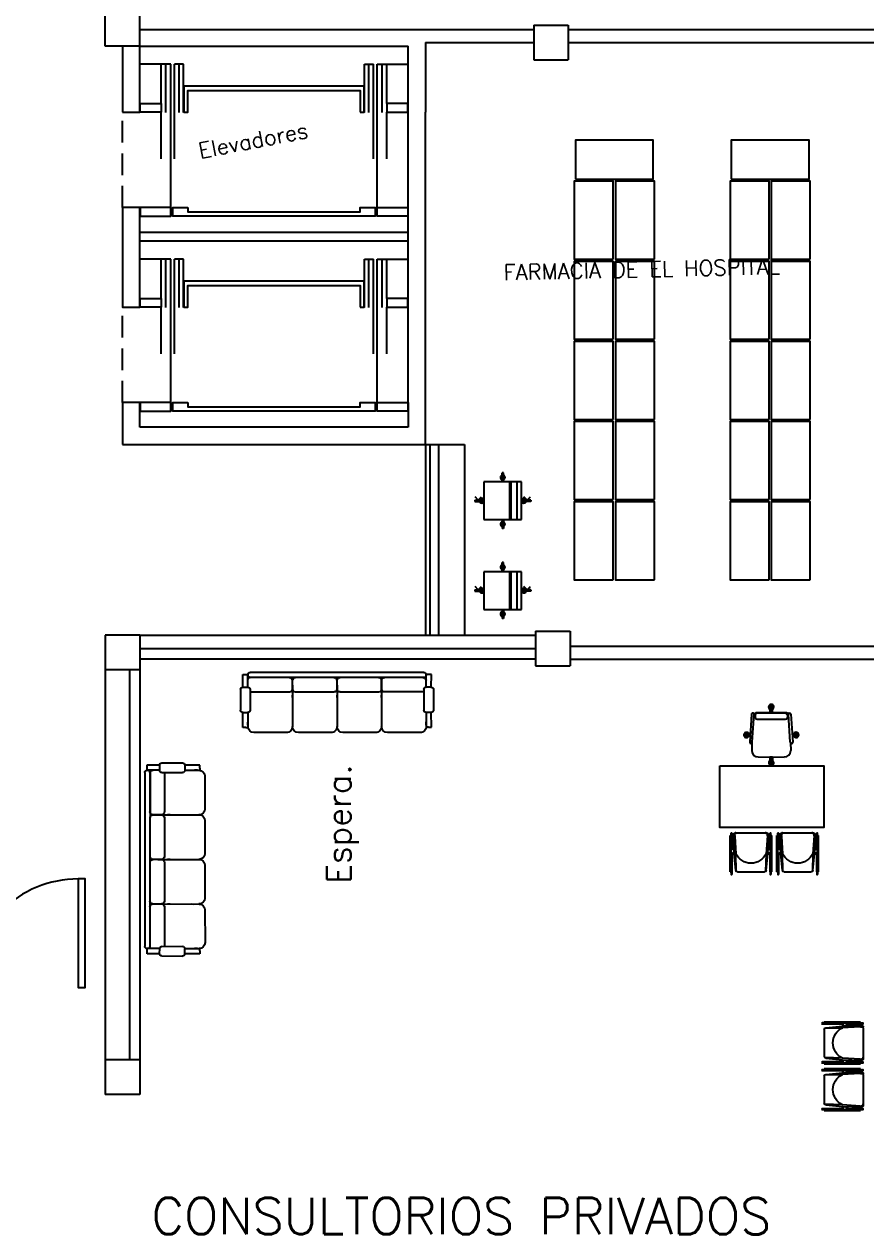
# Model space of a CAD drawing. Header units: millimetres. Extents: x -1615 to -538, y 177 to 397.
# Drawn here: x -776.51 to -766.79, y 290.1 to 304.08 of the extents above; entities that cross this region are included whole.
import ezdxf
from ezdxf.enums import TextEntityAlignment as Align

# ---------------------------------------------------------------- set-up
doc = ezdxf.new("R2010")
doc.units = ezdxf.units.MM
doc.linetypes.add('HIDDEN', pattern=[0.375, 0.25, -0.125])
for name, color, linetype in [('AUX', 8, 'Continuous'), ('CAN', 2, 'Continuous'), ('LOCALES', 2, 'Continuous'), ('MOB', 7, 'Continuous'), ('MUEBLES', 9, 'Continuous'), ('MUR', 3, 'Continuous'), ('MUROS', 1, 'Continuous'), ('PROY', 8, 'HIDDEN'), ('PTA', 2, 'Continuous'), ('TEX', 2, 'Continuous'), ('VENTANAS', 4, 'Continuous')]:
    doc.layers.add(name, color=color, linetype=linetype)
doc.styles.add('ROMANS', font='ROMANS.shx')

# ---------------------------------------------------------------- blocks, each defined once
blk = doc.blocks.new('8140127')
at = {"layer": 'MOB'}
for p, q in [((-0.248, 0.462), (-0.248, 0.042)), ((-0.248, 0.462), (-0.238, 0.462)), ((-0.248, 0.462), (-0.238, 0.462)), ((-0.248, 0.462), (-0.238, 0.462)), ((-0.248, 0.462), (-0.238, 0.462)), ((-0.248, 0.462), (-0.238, 0.462)), ((-0.248, 0.042), (-0.248, 0.462)), ((-0.238, 0.479), (-0.238, 0.487)), ((-0.238, 0.479), (-0.238, 0.48)), ((-0.238, 0.462), (-0.238, 0.48)), ((-0.238, 0.262), (-0.238, 0.48)), ((-0.238, 0.462), (-0.238, 0.432)), ((-0.228, 0.483), (-0.228, 0.487)), ((-0.228, 0.48), (-0.228, 0.483)), ((-0.228, 0.48), (-0.228, 0.477)), ((-0.228, 0.262), (-0.228, 0.48)), ((-0.228, 0.48), (-0.228, 0.262)), ((-0.184, 0.443), (-0.203, 0.252)), ((-0.184, 0.443), (-0.184, 0.443)), ((-0.178, 0.456), (-0.183, 0.252)), ((-0.164, 0.462), (0.148, 0.462)), ((0.167, 0.252), (0.161, 0.456)), ((0.168, 0.443), (0.187, 0.252)), ((0.212, 0.479), (0.212, 0.487)), ((0.212, 0.462), (0.212, 0.479)), ((0.212, 0.462), (0.212, 0.262)), ((0.212, 0.279), (0.212, 0.462)), ((0.222, 0.479), (0.222, 0.487)), ((0.222, 0.273), (0.222, 0.487)), ((0.222, 0.479), (0.222, 0.262)), ((0.222, 0.462), (0.232, 0.462)), ((0.232, 0.462), (0.232, 0.042)), ((-0.238, 0.262), (-0.238, 0.185)), ((-0.238, 0.185), (-0.238, 0.024)), ((-0.228, 0.205), (-0.228, 0.205)), ((-0.228, 0.185), (-0.228, 0.023)), ((-0.228, 0.023), (-0.228, 0.185)), ((-0.218, 0.252), (-0.203, 0.252)), ((-0.218, 0.252), (-0.203, 0.252)), ((-0.204, 0.242), (-0.218, 0.242)), ((-0.205, 0.205), (-0.218, 0.205)), ((-0.205, 0.195), (-0.218, 0.195)), ((-0.204, 0.242), (-0.211, 0.034)), ((-0.204, 0.242), (-0.203, 0.252)), ((-0.195, 0.052), (-0.183, 0.252)), ((-0.183, 0.252), (-0.183, 0.252)), ((0.181, 0.045), (0.167, 0.252)), ((0.187, 0.252), (0.195, 0.034)), ((0.202, 0.252), (0.187, 0.252)), ((0.187, 0.252), (0.202, 0.252)), ((0.202, 0.242), (0.187, 0.242)), ((0.188, 0.205), (0.202, 0.205)), ((0.189, 0.195), (0.202, 0.195)), ((0.212, 0.262), (0.212, 0.279)), ((0.212, 0.185), (0.212, 0.024)), ((0.222, 0.252), (0.222, 0.273)), ((0.222, 0.265), (0.222, 0.168)), ((0.222, 0.242), (0.222, 0.265)), ((0.222, 0.252), (0.222, 0.242)), ((0.222, 0.242), (0.222, 0.205)), ((0.222, 0.185), (0.222, 0.024)), ((-0.248, 0.042), (-0.238, 0.042)), ((-0.248, 0.042), (-0.238, 0.042)), ((-0.248, 0.042), (-0.238, 0.042)), ((-0.248, 0.042), (-0.238, 0.042)), ((-0.248, 0.042), (-0.238, 0.042)), ((-0.238, 0.042), (-0.238, 0.072)), ((-0.238, 0.042), (-0.238, 0.023)), ((-0.238, 0.024), (-0.238, 0.017)), ((-0.238, 0.024), (-0.238, 0.023)), ((-0.228, 0.024), (-0.228, 0.017)), ((-0.228, 0.024), (-0.228, 0.023)), ((-0.195, 0.042), (-0.195, 0.052)), ((-0.195, 0.042), (-0.195, 0.032)), ((-0.183, 0.012), (-0.192, 0.012)), ((-0.183, 0.012), (-0.166, 0.012)), ((-0.175, 0.012), (0.161, 0.012)), ((-0.166, 0.012), (-0.166, 0.013)), ((0.167, 0.012), (0.156, 0.012)), ((0.167, 0.012), (0.175, 0.012)), ((0.181, 0.045), (0.181, 0.032)), ((0.212, 0.024), (0.212, 0.017)), ((0.222, 0.042), (0.232, 0.042)), ((0.222, 0.024), (0.222, 0.017))]:
    blk.add_line(p, q, dxfattribs=at)
for centre in [(-0.233, 0.487), (0.217, 0.487), (-0.233, 0.017), (0.217, 0.017)]:
    blk.add_circle(centre, 0.005, dxfattribs=at)
for centre, radius, start, end in [((-0.164, 0.442), 0.02, 90, 177.2737), ((0.148, 0.442), 0.02, 2.7263, 90), ((-0.008, 0.168), 0.194, 25.6954, 154.3046), ((-0.218, 0.262), 0.02, 180, 270), ((-0.218, 0.185), 0.02, 90, 180), ((-0.218, 0.262), 0.01, 180, 270), ((-0.218, 0.262), 0.01, 180, 270), ((-0.218, 0.185), 0.01, 90, 180), ((0.202, 0.262), 0.01, 270, 0), ((0.202, 0.262), 0.02, 270, 360), ((0.202, 0.185), 0.02, 0, 90), ((0.202, 0.185), 0.01, 360, 90), ((-0.192, 0.032), 0.02, 175.2364, 270), ((-0.175, 0.032), 0.02, 180, 270), ((0.161, 0.032), 0.02, 270, 0), ((0.175, 0.032), 0.02, 270, 4.7636)]:
    blk.add_arc(centre, radius, start, end, dxfattribs=at)
blk = doc.blocks.new('SILLA-1')
for p, q in [((-0.024, 0.26), (-0.021, 0.302)), ((-0.021, 0.302), (0.009, 0.3)), ((-0.017, 0.259), (-0.014, 0.302)), ((-0.002, 0.256), (0.001, 0.301)), ((0.006, 0.255), (0.009, 0.3)), ((-0.269, 0.182), (-0.29, -0.118)), ((-0.1, 0.244), (-0.189, 0.252)), ((-0.108, 0.254), (-0.108, 0.256)), ((-0.093, 0.239), (0.228, 0.195)), ((0.23, 0.225), (-0.091, 0.269)), ((0.167, 0.167), (0.144, -0.162)), ((0.217, 0.183), (0.188, 0.185)), ((0.213, -0.167), (0.236, 0.162)), ((0.215, -0.18), (0.24, 0.174)), ((0.239, 0.204), (0.239, 0.214)), ((-0.346, 0.052), (-0.348, 0.022)), ((-0.28, 0.024), (-0.348, 0.029)), ((-0.28, 0.017), (-0.348, 0.022)), ((-0.279, 0.04), (-0.347, 0.044)), ((-0.278, 0.047), (-0.346, 0.052)), ((0.228, 0.005), (0.296, 0)), ((0.229, 0.012), (0.297, 0.007)), ((0.297, 0.007), (0.295, -0.022)), ((0.227, -0.01), (0.295, -0.015)), ((0.227, -0.018), (0.295, -0.022)), ((-0.131, -0.202), (-0.22, -0.198)), ((-0.14, -0.211), (-0.14, -0.214)), ((0.199, -0.228), (-0.125, -0.228)), ((-0.123, -0.199), (0.201, -0.199)), ((-0.058, -0.228), (-0.06, -0.271)), ((-0.06, -0.271), (-0.031, -0.273)), ((-0.05, -0.228), (-0.053, -0.272)), ((-0.035, -0.228), (-0.038, -0.273)), ((-0.027, -0.228), (-0.031, -0.273)), ((0.192, -0.186), (0.163, -0.184)), ((0.21, -0.209), (0.21, -0.219))]:
    blk.add_line(p, q)
for points in [[(-0.376, 0.054), (-0.378, 0.024)], [(-0.278, 0.047), (-0.28, 0.017)], [(0.229, 0.012), (0.227, -0.018)]]:
    blk.add_lwpolyline(points)
for centre, radius, start, end in [((-0.006, 0.301), 0.03, 296.0766, 236.0766), ((-0.006, 0.301), 0.0102, 356.0766, 176.0766), ((-0.194, 0.177), 0.075, 86.0766, 176.0766), ((-0.092, 0.253), 0.016, 86.0766, 176.0766), ((-0.092, 0.255), 0.016, 176.0766, 266.0766), ((0.187, 0.165), 0.02, 86.0766, 176.0766), ((0.216, 0.163), 0.02, 356.0766, 86.0766), ((0.218, 0.174), 0.0215, 359.1541, 79.6333), ((0.229, 0.205), 0.01, 266.0766, 356.0766), ((0.229, 0.215), 0.01, 356.0766, 86.0766), ((-0.347, 0.037), 0.03, 26.0766, 326.0766), ((-0.347, 0.037), 0.0102, 86.0766, 266.0766), ((0.296, -0.007), 0.03, 206.0766, 146.0766), ((0.296, -0.007), 0.0102, 266.0766, 86.0766), ((-0.215, -0.123), 0.075, 176.0766, 266.0766), ((-0.124, -0.215), 0.016, 86.0766, 176.0766), ((-0.124, -0.212), 0.016, 176.0766, 266.0766), ((-0.045, -0.272), 0.03, 116.0766, 56.0766), ((-0.045, -0.272), 0.0102, 176.0766, 356.0766), ((0.164, -0.164), 0.02, 176.0766, 266.0766), ((0.193, -0.166), 0.02, 266.0766, 356.0766), ((0.194, -0.177), 0.0215, 272.5199, 352.9991), ((0.2, -0.218), 0.01, 266.0766, 356.0766), ((0.2, -0.209), 0.01, 356.0766, 86.0766)]:
    blk.add_arc(centre, radius, start, end)
blk = doc.blocks.new('SILLON4')
at = {"layer": 'MOB'}
for p, q in [((0.609, 1.016), (0.262, 0.867)), ((0.719, 0.998), (0.696, 0.988)), ((0.706, 0.964), (0.699, 0.98)), ((0.719, 0.998), (0.751, 1.012)), ((0.751, 1.012), (0.818, 0.854)), ((0.763, 0.83), (0.706, 0.964)), ((0.706, 0.964), (0.72, 0.932)), ((0.763, 0.83), (0.706, 0.964)), ((0.818, 0.854), (0.763, 0.83)), ((0.947, 0.62), (0.852, 0.84)), ((0.136, 0.814), (-0.211, 0.665)), ((0.414, 0.34), (0.226, 0.778)), ((0.436, 0.289), (0.226, 0.777)), ((0.844, 0.576), (0.75, 0.797)), ((-0.337, 0.611), (-0.684, 0.462)), ((-0.059, 0.137), (-0.247, 0.575)), ((0.825, 0.6), (0.415, 0.424)), ((0.933, 0.586), (0.878, 0.562)), ((0.878, 0.562), (0.909, 0.492)), ((0.933, 0.586), (0.991, 0.452)), ((0.898, 0.451), (-0.061, 0.038)), ((0.358, 0.471), (0.37, 0.443)), ((0.891, 0.446), (0.481, 0.271)), ((0.909, 0.491), (0.936, 0.428)), ((0.991, 0.452), (0.936, 0.428)), ((-0.81, 0.408), (-1.156, 0.26)), ((-0.81, 0.408), (-1.156, 0.26)), ((0.922, 0.396), (-0.922, -0.396)), ((-0.684, 0.29), (-0.72, 0.372)), ((-0.531, -0.066), (-0.696, 0.317)), ((0.352, 0.398), (-0.058, 0.222)), ((0.397, 0.38), (0.436, 0.29)), ((-1.219, 0.167), (-1.251, 0.154)), ((-1.251, 0.154), (-1.183, -0.004)), ((-1.219, 0.167), (-1.196, 0.177)), ((-1.185, 0.154), (-1.192, 0.169)), ((-1.157, 0.087), (-1.192, 0.169)), ((-1.128, 0.02), (-1.185, 0.154)), ((-1.185, 0.154), (-1.172, 0.121)), ((-0.121, 0.195), (-0.531, 0.019)), ((-0.115, 0.268), (-0.103, 0.24)), ((-0.076, 0.177), (-0.037, 0.087)), ((-1.183, -0.004), (-1.128, 0.02)), ((-1, -0.214), (-1.094, 0.006)), ((-0.041, 0.047), (-0.945, -0.341)), ((-0.588, 0.065), (-0.576, 0.037)), ((-1.102, -0.258), (-1.197, -0.038)), ((-0.594, -0.008), (-1.013, -0.188)), ((-0.549, -0.026), (-0.51, -0.116)), ((-0.464, -0.135), (-0.534, -0.165)), ((-1.068, -0.272), (-1.013, -0.248)), ((-1.068, -0.272), (-1.011, -0.406)), ((-1.013, -0.248), (-0.955, -0.383)), ((-1.012, -0.251), (-0.979, -0.328)), ((-1.011, -0.406), (-0.956, -0.382)), ((-0.956, -0.382), (-0.959, -0.375))]:
    blk.add_line(p, q, dxfattribs=at)
for centre, radius, start, end in [((0.636, 0.953), 0.0686, 23.2236, 113.2236), ((0.289, 0.804), 0.0686, 113.2236, 203.2236), ((0.829, 0.83), 0.0257, 23.2236, 113.2236), ((0.163, 0.751), 0.0686, 23.2236, 113.2236), ((0.163, 0.751), 0.0686, 23.2236, 113.2236), ((0.773, 0.807), 0.0257, 113.2236, 203.2236), ((-0.31, 0.548), 0.0686, 23.2236, 113.2236), ((-0.31, 0.548), 0.0686, 23.2236, 113.2236), ((-0.184, 0.602), 0.0686, 113.2236, 203.2236), ((0.868, 0.586), 0.0257, 203.2236, 293.2236), ((0.923, 0.61), 0.0257, 293.2236, 23.2236), ((-0.656, 0.399), 0.0686, 113.2236, 203.2236), ((0.429, 0.392), 0.0343, 113.2236, 203.2236), ((0.877, 0.478), 0.0343, 293.2236, 23.2236), ((0.908, 0.427), 0.0257, 23.2236, 113.2236), ((0.912, 0.419), 0.0257, 293.2236, 23.2236), ((-0.783, 0.345), 0.0686, 23.2236, 113.2236), ((-0.783, 0.345), 0.0686, 23.2236, 113.2236), ((0.365, 0.366), 0.0343, 23.2236, 113.2236), ((0.404, 0.276), 0.0343, 293.2236, 23.2236), ((0.467, 0.302), 0.0343, 203.2236, 293.2236), ((-1.129, 0.197), 0.0686, 113.2236, 203.2236), ((-0.107, 0.163), 0.0343, 23.2236, 113.2236), ((-0.044, 0.19), 0.0343, 113.2236, 203.2236), ((-1.118, -0.004), 0.0257, 23.2236, 113.2236), ((-0.517, -0.012), 0.0343, 113.2236, 203.2236), ((-0.069, 0.073), 0.0343, 293.2236, 23.2236), ((-0.006, 0.1), 0.0343, 203.2236, 293.2236), ((-1.173, -0.028), 0.0257, 113.2236, 203.2236), ((-0.58, -0.039), 0.0343, 23.2236, 113.2236), ((-0.541, -0.13), 0.0343, 293.2236, 23.2236), ((-0.478, -0.103), 0.0343, 203.2236, 293.2236), ((-1.078, -0.248), 0.0257, 203.2236, 293.2236), ((-1.023, -0.224), 0.0257, 293.2236, 23.2236), ((-0.955, -0.318), 0.0257, 203.2236, 293.2236), ((-0.935, -0.365), 0.0257, 113.2236, 203.2236), ((-0.932, -0.372), 0.0257, 203.2236, 293.2236)]:
    blk.add_arc(centre, radius, start, end, dxfattribs=at)
blk = doc.blocks.new('A$C63B07002')
at = {"layer": 'MOB', "xscale": -1, "rotation": 51.18713273036943}
blk.add_blockref('SILLON4', (1.259, 0.489), dxfattribs=at)
blk = doc.blocks.new('8140200')
at = {"layer": 'MOB'}
for p, q in [((-0.198, 0.447), (-0.198, 0.012)), ((0.237, 0.447), (-0.198, 0.447)), ((0.012, 0.512), (-0.026, 0.55)), ((0.012, 0.512), (-0.026, 0.474)), ((0.012, 0.552), (0.012, 0.447)), ((0.012, 0.552), (0.027, 0.552)), ((0.027, 0.552), (0.027, 0.447)), ((0.237, 0.012), (0.237, 0.447)), ((0.237, 0.326), (-0.198, 0.326)), ((0.237, 0.311), (-0.198, 0.311)), ((-0.197, 0.392), (0.237, 0.392)), ((-0.198, 0.237), (-0.303, 0.237)), ((-0.303, 0.237), (-0.303, 0.222)), ((-0.198, 0.222), (-0.303, 0.222)), ((0.237, 0.237), (0.342, 0.237)), ((0.237, 0.222), (0.342, 0.222)), ((0.342, 0.237), (0.342, 0.222)), ((-0.198, 0.012), (0.237, 0.012)), ((0.012, -0.093), (0.012, 0.012)), ((0.027, -0.093), (0.027, 0.012)), ((0.012, -0.053), (-0.026, -0.015)), ((0.012, -0.053), (-0.026, -0.091)), ((0.012, -0.093), (0.027, -0.093))]:
    blk.add_line(p, q, dxfattribs=at)
for centre, radius, start, end in [((0.02, 0.473), 0.0263, 106.976, 73.024), ((-0.25, 0.229), 0.0261, 17.1046, 162.8954), ((-0.25, 0.229), 0.0261, 197.1046, 342.8954), ((0.29, 0.229), 0.0261, 17.1046, 162.8954), ((0.29, 0.229), 0.0261, 197.1046, 342.8954), ((0.02, -0.014), 0.0263, 106.976, 253.024), ((0.02, -0.014), 0.0263, 286.976, 73.024)]:
    blk.add_arc(centre, radius, start, end, dxfattribs=at)

msp = doc.modelspace()

# ---------------------------------------------------------------- hatches: boundary and pattern name
at = {"layer": 'MOB'}
h = msp.add_hatch(dxfattribs=at)
h.set_pattern_fill('AR-SAND', color=3, scale=0.03, style=0)
h.set_pattern_definition([(37.5, (-1402.8785, 253.7085), (-0.048001, 1.4682397), [0, -1.15824, 0, -1.2954, 0, -1.23825]), (7.5, (-1402.8785, 253.7085), (1.34857, 2.1504753), [0, -0.62484, 0, -1.04394, 0, -0.40005]), (327.5, (-1403.8158, 253.7085), (2.372977, 0.0043116), [0, -0.381, 0, -1.3716, 0, -1.7907]), (317.5, (-1403.8158, 253.7085), (2.2906694, 0.668788), [0, -0.1905, 0, -0.89916, 0, -1.0287])])
h.paths.add_polyline_path([(-758.837, 347.215), (-812.758, 335.518), (-812.758, 334.673), (-803.9, 334.673), (-803.9, 329.947), (-799.313, 325.307), (-782.89, 325.307), (-782.89, 328.837), (-770.72, 328.837), (-770.72, 325.456), (-758.098, 325.456), (-758.098, 303.87), (-760.597, 303.87), (-760.597, 297.006), (-760.508, 297.006), (-760.508, 296.905), (-758.397, 296.905), (-758.397, 296.975), (-757.997, 296.975), (-757.997, 296.575), (-758.097, 296.575), (-758.097, 283.471), (-757.975, 283.471), (-757.975, 283.071), (-758.375, 283.071), (-758.375, 283.155), (-760.375, 283.155), (-760.375, 283.044), (-760.597, 283.044), (-760.597, 279.854), (-760.455, 279.854), (-760.455, 279.705), (-746.972, 279.705), (-746.972, 272.855), (-749.274, 272.855), (-749.274, 265.205), (-745.307, 265.205), (-745.307, 253.28), (-736.306, 250.855), (-741.501, 261.951)])
h.paths.add_polyline_path([(-804.753, 325.526), (-813.904, 325.526), (-813.904, 323.04), (-804.753, 323.04, 1)])
h.paths.add_polyline_path([(-793.647, 300.355), (-811.904, 300.355, 0.414214), (-813.754, 298.505), (-813.754, 296.366, 0.414214), (-811.904, 294.516), (-809.75, 294.516), (-812.618, 297.384), (-810.638, 299.364), (-808.978, 297.704), (-806.998, 299.684), (-805.338, 298.024), (-803.678, 299.684), (-798.51, 294.516), (-796.147, 294.516), (-796.147, 296.613), (-796.208, 296.613), (-796.208, 297.013), (-795.808, 297.013), (-795.808, 296.905), (-793.688, 296.905), (-793.688, 297.074), (-793.647, 297.074)])
h.paths.add_polyline_path([(-803.388, 289.162), (-812.035, 289.162, 1), (-812.035, 285.962), (-803.388, 285.962, 1)])
h.paths.add_polyline_path([(-799.655, 280.258, 0.414214), (-800.005, 280.608), (-808.772, 280.608), (-808.772, 279.83), (-808.372, 279.83), (-808.372, 279.73), (-805.772, 279.73), (-805.772, 279.83), (-805.372, 279.83), (-805.372, 279.73), (-802.772, 279.73), (-802.772, 279.83), (-802.372, 279.83), (-802.372, 279.73), (-799.772, 279.73), (-799.772, 279.83), (-799.655, 279.83)], flags=17)
h.paths.add_polyline_path([(-808.722, 254.706), (-812.247, 254.706), (-812.247, 274.904), (-810.647, 274.904), (-810.647, 280.608), (-810.904, 280.608, 0.414214), (-813.754, 277.758), (-813.754, 253.219, 0.315329), (-806.85, 243.36), (-785.107, 237.258, 0.496821), (-778.947, 241.928), (-778.947, 245.98), (-808.722, 245.98)])
h.paths.add_polyline_path([(-753.647, 257.705), (-763.747, 257.705), (-763.747, 261.081), (-765.147, 261.081), (-765.147, 257.78, -1), (-770.297, 257.78), (-770.297, 261.081), (-772.147, 261.08), (-772.147, 257.774, 0.413999), (-767.725, 253.355), (-753.647, 253.355)], flags=17)
h.paths.add_polyline_path([(-754.727, 229.822, 0.978274), (-755.051, 228.667), (-737.051, 223.615), (-736.65, 225.175)])
h = msp.add_hatch(dxfattribs=at)
h.set_pattern_fill('GRASS', color=3, scale=0.05, style=0)
h.set_pattern_definition([(90, (-1505.3727, 255.352), (-0.898025, 0.898025), [0.238125, -1.557925]), (45, (-1505.3727, 255.352), (-0.8980256, 0.8980256), [0.238125, -1.031875]), (135, (-1505.3727, 255.352), (-0.8980256, -0.8980256), [0.238125, -1.031875])])
h.paths.add_polyline_path([(-758.837, 347.215), (-812.758, 335.518), (-812.758, 334.673), (-803.9, 334.673), (-803.9, 329.947), (-799.313, 325.307), (-782.89, 325.307), (-782.89, 328.837), (-770.72, 328.837), (-770.72, 325.456), (-758.098, 325.456), (-758.098, 303.87), (-760.597, 303.87), (-760.597, 297.006), (-760.508, 297.006), (-760.508, 296.905), (-758.397, 296.905), (-758.397, 296.975), (-757.997, 296.975), (-757.997, 296.575), (-758.097, 296.575), (-758.097, 283.471), (-757.975, 283.471), (-757.975, 283.071), (-758.375, 283.071), (-758.375, 283.155), (-760.375, 283.155), (-760.375, 283.044), (-760.597, 283.044), (-760.597, 279.854), (-760.455, 279.854), (-760.455, 279.705), (-746.972, 279.705), (-746.972, 272.855), (-749.274, 272.855), (-749.274, 265.205), (-745.307, 265.205), (-745.307, 253.28), (-736.306, 250.855), (-741.501, 261.951)])
h.paths.add_polyline_path([(-804.753, 325.526), (-813.904, 325.526), (-813.904, 323.04), (-804.753, 323.04, 1)])
h.paths.add_polyline_path([(-793.647, 300.355), (-811.904, 300.355, 0.414214), (-813.754, 298.505), (-813.754, 296.366, 0.414214), (-811.904, 294.516), (-809.75, 294.516), (-812.618, 297.384), (-810.638, 299.364), (-808.978, 297.704), (-806.998, 299.684), (-805.338, 298.024), (-803.678, 299.684), (-798.51, 294.516), (-796.147, 294.516), (-796.147, 296.613), (-796.208, 296.613), (-796.208, 297.013), (-795.808, 297.013), (-795.808, 296.905), (-793.688, 296.905), (-793.688, 297.074), (-793.647, 297.074)])
h.paths.add_polyline_path([(-803.388, 289.162), (-812.035, 289.162, 1), (-812.035, 285.962), (-803.388, 285.962, 1)])
h.paths.add_polyline_path([(-799.655, 280.258, 0.414214), (-800.005, 280.608), (-808.772, 280.608), (-808.772, 279.83), (-808.372, 279.83), (-808.372, 279.73), (-805.772, 279.73), (-805.772, 279.83), (-805.372, 279.83), (-805.372, 279.73), (-802.772, 279.73), (-802.772, 279.83), (-802.372, 279.83), (-802.372, 279.73), (-799.772, 279.73), (-799.772, 279.83), (-799.655, 279.83)], flags=17)
h.paths.add_polyline_path([(-808.722, 254.706), (-812.247, 254.706), (-812.247, 274.904), (-810.647, 274.904), (-810.647, 280.608), (-810.904, 280.608, 0.414214), (-813.754, 277.758), (-813.754, 253.219, 0.315329), (-806.85, 243.36), (-785.107, 237.258, 0.496821), (-778.947, 241.928), (-778.947, 245.98), (-808.722, 245.98)])
h.paths.add_polyline_path([(-753.647, 257.705), (-763.747, 257.705), (-763.747, 261.081), (-765.147, 261.081), (-765.147, 257.78, -1), (-770.297, 257.78), (-770.297, 261.081), (-772.147, 261.08), (-772.147, 257.774, 0.413999), (-767.725, 253.355), (-753.647, 253.355)], flags=17)
h.paths.add_polyline_path([(-754.727, 229.822, 0.978274), (-755.051, 228.667), (-737.051, 223.615), (-736.65, 225.175)])

# ---------------------------------------------------------------- linework, layer by layer
at = {"layer": 'AUX'}
for p, q in [((-774.924, 303.619), (-775.172, 303.619)), ((-774.924, 303.166), (-774.924, 303.619)), ((-774.814, 303.619), (-774.924, 303.619)), ((-774.869, 303.062), (-774.869, 303.619)), ((-774.814, 301.966), (-774.814, 303.619)), ((-774.667, 303.619), (-774.772, 303.619)), ((-774.772, 302.529), (-774.772, 303.619)), ((-774.717, 303.062), (-774.717, 303.619)), ((-774.667, 303.062), (-774.667, 303.619)), ((-772.577, 303.619), (-772.472, 303.619)), ((-772.577, 303.062), (-772.577, 303.619)), ((-772.527, 303.062), (-772.527, 303.619)), ((-772.472, 302.529), (-772.472, 303.619)), ((-772.43, 301.966), (-772.43, 303.619)), ((-772.43, 303.619), (-772.32, 303.619)), ((-772.375, 303.062), (-772.375, 303.619)), ((-772.32, 303.166), (-772.32, 303.619)), ((-772.32, 303.619), (-772.072, 303.619)), ((-774.924, 302.529), (-774.924, 303.066)), ((-772.32, 302.529), (-772.32, 303.066)), ((-775.172, 301.68), (-772.072, 301.68)), ((-775.172, 301.58), (-772.072, 301.58)), ((-774.924, 301.369), (-775.172, 301.369)), ((-774.814, 301.369), (-774.924, 301.369)), ((-774.924, 300.916), (-774.924, 301.369)), ((-774.869, 300.812), (-774.869, 301.369)), ((-774.814, 299.716), (-774.814, 301.369)), ((-774.667, 301.369), (-774.772, 301.369)), ((-774.772, 300.279), (-774.772, 301.369)), ((-774.717, 300.812), (-774.717, 301.369)), ((-774.667, 300.812), (-774.667, 301.369)), ((-772.577, 301.369), (-772.472, 301.369)), ((-772.577, 300.812), (-772.577, 301.369)), ((-772.527, 300.812), (-772.527, 301.369)), ((-772.472, 300.279), (-772.472, 301.369)), ((-772.43, 301.369), (-772.32, 301.369)), ((-772.43, 299.716), (-772.43, 301.369)), ((-772.375, 300.812), (-772.375, 301.369)), ((-772.32, 300.916), (-772.32, 301.369)), ((-772.32, 301.369), (-772.072, 301.369)), ((-774.924, 300.279), (-774.924, 300.816)), ((-772.32, 300.279), (-772.32, 300.816))]:
    msp.add_line(p, q, dxfattribs=at)
at = {"layer": 'CAN'}
for points in [[(-772.627, 303.066), (-772.582, 303.066), (-772.582, 303.366), (-774.662, 303.366), (-774.662, 303.066), (-774.617, 303.066), (-774.617, 303.316), (-772.627, 303.316)], [(-775.167, 303.166), (-774.924, 303.166), (-774.924, 303.066), (-775.167, 303.066)], [(-772.077, 303.166), (-772.32, 303.166), (-772.32, 303.066), (-772.077, 303.066)], [(-775.167, 301.866), (-774.814, 301.866), (-774.814, 301.966), (-775.167, 301.966)], [(-774.617, 301.966), (-774.617, 301.916), (-772.627, 301.916), (-772.627, 301.966), (-772.455, 301.966), (-772.455, 301.866), (-774.789, 301.866), (-774.789, 301.966)], [(-772.077, 301.866), (-772.43, 301.866), (-772.43, 301.966), (-772.077, 301.966)], [(-772.627, 300.816), (-772.582, 300.816), (-772.582, 301.116), (-774.662, 301.116), (-774.662, 300.816), (-774.617, 300.816), (-774.617, 301.066), (-772.627, 301.066)], [(-775.167, 300.916), (-774.924, 300.916), (-774.924, 300.816), (-775.167, 300.816)], [(-772.077, 300.916), (-772.32, 300.916), (-772.32, 300.816), (-772.077, 300.816)], [(-775.167, 299.616), (-774.814, 299.616), (-774.814, 299.716), (-775.167, 299.716)], [(-774.617, 299.716), (-774.617, 299.666), (-772.627, 299.666), (-772.627, 299.716), (-772.455, 299.716), (-772.455, 299.616), (-774.789, 299.616), (-774.789, 299.716)], [(-772.077, 299.616), (-772.43, 299.616), (-772.43, 299.716), (-772.077, 299.716)]]:
    msp.add_lwpolyline(points, close=True, dxfattribs=at)
at = {"layer": 'MOB'}
for points in [[(-770.143, 302.295), (-769.243, 302.295), (-769.243, 302.745), (-770.143, 302.745)], [(-768.343, 302.295), (-767.443, 302.295), (-767.443, 302.745), (-768.343, 302.745)], [(-769.706, 301.37), (-769.706, 302.27), (-770.156, 302.27), (-770.156, 301.37)], [(-769.231, 301.37), (-769.231, 302.27), (-769.681, 302.27), (-769.681, 301.37)], [(-767.906, 301.37), (-767.906, 302.27), (-768.356, 302.27), (-768.356, 301.37)], [(-767.431, 301.37), (-767.431, 302.27), (-767.881, 302.27), (-767.881, 301.37)], [(-769.706, 300.445), (-769.706, 301.345), (-770.156, 301.345), (-770.156, 300.445)], [(-769.231, 300.445), (-769.231, 301.345), (-769.681, 301.345), (-769.681, 300.445)], [(-767.906, 300.445), (-767.906, 301.345), (-768.356, 301.345), (-768.356, 300.445)], [(-767.431, 300.445), (-767.431, 301.345), (-767.881, 301.345), (-767.881, 300.445)], [(-769.706, 299.52), (-769.706, 300.42), (-770.156, 300.42), (-770.156, 299.52)], [(-769.231, 299.52), (-769.231, 300.42), (-769.681, 300.42), (-769.681, 299.52)], [(-767.906, 299.52), (-767.906, 300.42), (-768.356, 300.42), (-768.356, 299.52)], [(-767.431, 299.52), (-767.431, 300.42), (-767.881, 300.42), (-767.881, 299.52)], [(-769.706, 298.595), (-769.706, 299.495), (-770.156, 299.495), (-770.156, 298.595)], [(-769.231, 298.595), (-769.231, 299.495), (-769.681, 299.495), (-769.681, 298.595)], [(-767.906, 298.595), (-767.906, 299.495), (-768.356, 299.495), (-768.356, 298.595)], [(-767.431, 298.595), (-767.431, 299.495), (-767.881, 299.495), (-767.881, 298.595)], [(-769.706, 297.67), (-769.706, 298.57), (-770.156, 298.57), (-770.156, 297.67)], [(-769.231, 297.67), (-769.231, 298.57), (-769.681, 298.57), (-769.681, 297.67)], [(-767.906, 297.67), (-767.906, 298.57), (-768.356, 298.57), (-768.356, 297.67)], [(-767.431, 297.67), (-767.431, 298.57), (-767.881, 298.57), (-767.881, 297.67)], [(-768.475, 295.521), (-767.275, 295.521), (-767.274, 294.81), (-768.474, 294.81)]]:
    msp.add_lwpolyline(points, close=True, dxfattribs=at)
at = {"layer": 'MUEBLES'}
msp.add_lwpolyline([(-775.881, 294.218), (-775.881, 292.965), (-775.802, 292.965), (-775.802, 294.218), (-775.881, 294.218, 0.414214), (-777.134, 292.965, 0.414214)], format="xyb", dxfattribs=at)
at = {"layer": 'MUROS'}
for p, q in [((-775.572, 303.83), (-775.572, 304.23)), ((-775.172, 303.83), (-775.172, 304.23)), ((-775.172, 304.02), (-770.624, 304.02)), ((-770.624, 304.07), (-770.224, 304.07)), ((-770.624, 304.07), (-770.624, 303.67)), ((-770.224, 304.07), (-770.224, 303.67)), ((-770.224, 304.02), (-768.947, 304.02)), ((-768.947, 304.02), (-763.297, 304.02)), ((-775.172, 303.83), (-775.572, 303.83)), ((-775.372, 303.83), (-775.372, 303.066)), ((-775.172, 303.066), (-775.172, 303.83)), ((-775.172, 303.83), (-772.072, 303.83)), ((-772.072, 299.716), (-772.072, 303.83)), ((-771.872, 303.87), (-770.624, 303.87)), ((-771.872, 303.87), (-771.872, 303.066)), ((-770.224, 303.87), (-768.947, 303.87)), ((-768.947, 303.87), (-766.447, 303.87)), ((-770.624, 303.67), (-770.224, 303.67)), ((-775.372, 303.066), (-775.172, 303.066)), ((-771.872, 299.23), (-771.872, 303.066)), ((-775.172, 299.716), (-775.372, 299.716)), ((-775.372, 299.716), (-775.372, 299.23)), ((-775.172, 299.43), (-775.172, 299.716)), ((-772.072, 299.716), (-772.072, 299.43)), ((-772.072, 299.43), (-775.172, 299.43)), ((-775.372, 299.23), (-771.872, 299.23)), ((-775.172, 297.03), (-775.572, 297.03)), ((-775.572, 297.03), (-775.572, 296.63)), ((-775.172, 297.03), (-775.172, 296.63)), ((-770.603, 297.076), (-770.203, 297.076)), ((-770.603, 297.076), (-770.603, 296.676)), ((-770.203, 297.076), (-770.203, 296.676)), ((-770.203, 296.905), (-766.447, 296.905)), ((-770.203, 296.755), (-766.072, 296.755)), ((-775.172, 296.63), (-775.572, 296.63)), ((-770.603, 296.676), (-770.203, 296.676)), ((-775.172, 292.13), (-775.572, 292.13)), ((-775.572, 292.13), (-775.572, 291.73)), ((-775.172, 292.13), (-775.172, 291.73)), ((-775.172, 291.73), (-775.572, 291.73))]:
    msp.add_line(p, q, dxfattribs=at)
msp.add_lwpolyline([(-775.372, 301.966), (-775.372, 300.816), (-775.172, 300.816), (-775.172, 301.966)], close=True, dxfattribs=at)
at = {"layer": 'PROY'}
for p, q in [((-775.372, 301.966), (-775.372, 303.066)), ((-775.372, 299.716), (-775.372, 300.816))]:
    msp.add_line(p, q, dxfattribs=at)
at = {"layer": 'VENTANAS'}
for p, q in [((-771.872, 299.23), (-771.872, 297.03)), ((-771.872, 299.23), (-771.422, 299.23)), ((-771.822, 299.23), (-771.822, 297.03)), ((-771.722, 299.232), (-771.722, 297.03)), ((-771.422, 299.232), (-771.422, 297.03)), ((-775.172, 297.03), (-770.603, 297.03)), ((-770.603, 296.875), (-775.172, 296.875)), ((-770.603, 296.755), (-775.172, 296.755)), ((-775.571, 296.63), (-775.571, 292.13)), ((-775.292, 296.63), (-775.292, 292.13)), ((-775.172, 296.63), (-775.172, 292.13))]:
    msp.add_line(p, q, dxfattribs=at)

# ---------------------------------------------------------------- block references
at = {"layer": 'AUX', "xscale": -1}
for p, rotation in [((-768.107, 294.761), 180.0049023887894), ((-767.568, 294.761), 180.0049023887894), ((-766.808, 292.317), 90.00490238879466), ((-766.808, 291.778), 90.00490238879466)]:
    msp.add_blockref('8140127', p, dxfattribs=dict(at, rotation=rotation))
at = {"layer": 'MOB', "linetype": 'Continuous', "rotation": 93.92829730904738}
msp.add_blockref('SILLA-1', (-767.868, 295.906), dxfattribs=at)
at = {"layer": 'MUR', "rotation": 270}
for p in [(-771.21, 298.602), (-771.21, 297.565)]:
    msp.add_blockref('8140200', p, dxfattribs=at)
at = {"layer": 'VENTANAS'}
for p, rotation in [((-771.553, 296.443), 152.0426454678357), ((-774.955, 295.784), 242.0426454678388)]:
    msp.add_blockref('A$C63B07002', p, dxfattribs=dict(at, rotation=rotation))

# ---------------------------------------------------------------- texts
at = {"layer": 'LOCALES', "style": 'ROMANS'}
msp.add_text('Espera.', height=0.2797, rotation=90, dxfattribs=at).set_placement((-772.734, 294.851), align=Align.CENTER)
at = {"layer": 'LOCALES', "color": 5, "style": 'ROMANS'}
msp.add_text('CONSULTORIOS PRIVADOS', height=0.41954, rotation=359.9822, dxfattribs=at).set_placement((-771.46, 290.117), align=Align.CENTER)
at = {"layer": 'PTA', "linetype": 'Continuous', "style": 'ROMANS'}
msp.add_text('Elevadores', height=0.18, rotation=11, dxfattribs=at).set_placement((-774.473, 302.529))
at = {"layer": 'TEX', "style": 'ROMANS'}
msp.add_text('FARMACIA DE EL HOSPITAL ', height=0.18, rotation=1.2685, dxfattribs=at).set_placement((-770.97, 301.127))

doc.saveas('drawing.dxf')
